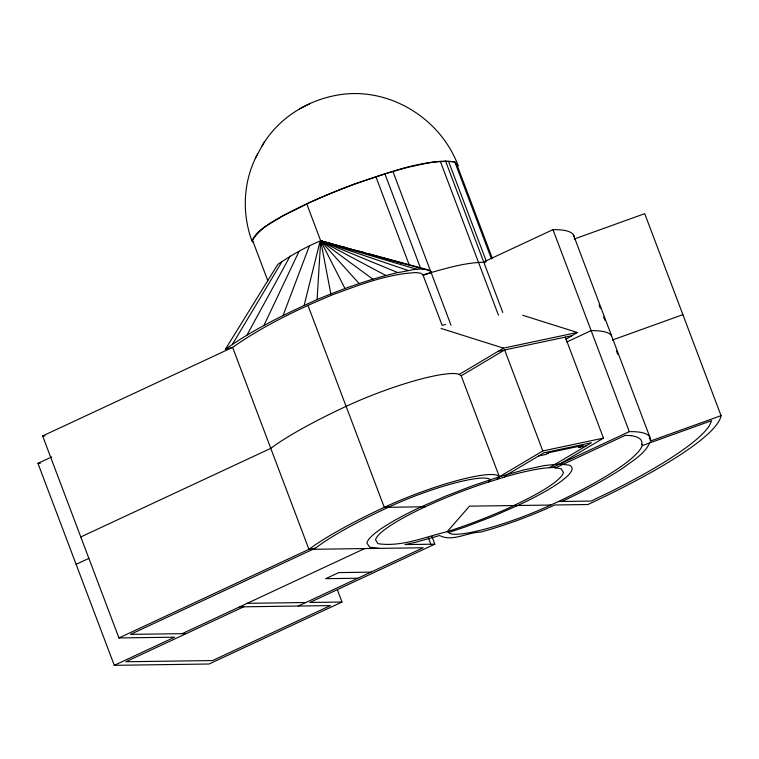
<?xml version="1.0" encoding="UTF-8"?>
<svg xmlns="http://www.w3.org/2000/svg" width="759" height="759" viewBox="0 0 759 759"><rect width="100%" height="100%" fill="white"/><g stroke="black" fill="none" stroke-linecap="round" stroke-linejoin="round"><path stroke-width="1.14" d="M304.141 305.384L320.137 240.982C305.26 247.263 291.162 255.261 277.832 264.331L225.404 349.273C253.81 329.074 285.431 313.913 317.091 299.587L320.696 240.821L306.731 203.848C339.823 188.773 374.064 176.135 409.272 166.952C424.234 164.105 439.632 159.01 454.945 162.236L457.544 166.287L492.382 258.496M283.041 315.564L309.539 245.555M257.605 154.049C243.231 180.414 241.561 212.909 251.988 240.964L253.525 242.548M649.657 442.943C644.457 454.205 632.693 460.609 623.205 467.876A193.241 31.897 -20.7 0 1 574.848 495.266L561.992 501.471M263.885 325.526L298.885 251.656M262.016 146.06C277.661 118.935 306.342 100.643 336.939 95.198C387.612 85.805 440.192 117.56 458.028 165.405L457.544 166.287M251.988 240.964C257.424 228.563 271.485 223.535 281.95 216.287C305.346 203.659 329.842 193.27 354.709 183.934C386.976 173.896 420.021 159.238 454.442 161.714L458.028 165.405M246.941 335.127L290.137 256.068M255.176 158.479L264.104 142.237M232.491 344.197L281.874 261.77M488.711 481.927L490.409 479.783L488.796 478.692A74.629 12.315 -20.7 0 0 388.304 507.287L388.238 507.316A184.01 30.369 -20.7 0 0 323.049 542.638L315.251 548.226L130.51 634.372L186.192 633.604M485.713 262.234C464.309 262.234 443.531 269.208 423.048 274.796L422.915 274.711M496.737 479.365L499.365 476.785L542.808 450.95L603.462 438.114L565.303 337.119M504.384 477.06L507.429 474.517L543.985 452.781L591.432 442.744L549.44 467.705A99.979 16.499 -20.7 0 0 505.304 476.785L482.582 483.938A99.979 16.499 -20.7 0 0 436.14 501.917L425.277 506.775A100.264 16.546 -20.7 0 0 375.572 539.953L377.954 543.672C401.549 547.211 424.661 537.04 447.231 531.642A101.222 16.707 -20.7 0 0 508.976 507.913L513.71 505.551A100.264 16.546 -20.7 0 0 563.406 472.373L561.034 468.654L552.476 467.459L549.44 467.705M459.214 374.443L503.473 348.125L577.333 332.489L522.752 315.279M80.786 536.955L270.783 448.351L277.614 443.455A193.241 31.897 -20.7 0 1 346.104 406.35A83.784 13.823 -20.7 0 1 458.92 374.253L461.206 375.79L504.65 349.956L542.808 450.95M565.834 339.33L577.333 332.489M416.444 272.566C387.185 273.895 359.387 284.986 332.176 294.938C297.547 309.368 263.411 325.801 232.615 347.366L42.627 435.96L118.945 637.949L308.941 549.345L315.772 544.45A193.241 31.897 -20.7 0 1 384.272 507.344A83.784 13.823 -20.7 0 1 499.365 476.785L523.757 469.935L544.44 465.552L560.019 463.948L603.462 438.114M310.412 103.347L299.236 109.021M306.731 203.848C288.116 214.417 264.787 221.514 252.462 240.081L267.813 280.697M337.413 589.904L341.996 602.029L209.076 664.011L114.277 665.32L37.95 463.341L51.716 456.918M483.692 261.959L552.979 229.645A193.241 31.897 -20.7 0 1 574.193 236.817M76.109 564.335L88.822 558.406M566.888 341.958L591.147 330.639A193.241 31.897 -20.7 0 1 611.593 335.867M114.277 665.32L174.627 637.181L118.945 637.949M182.169 633.661L364.624 548.577M243.677 606.802L125.842 661.753L212.596 660.548L330.431 605.597L239.654 606.858M552.476 467.459L629.306 431.634A193.241 31.897 -20.7 0 1 650.51 441.026L721.05 415.647L644.723 213.658L574.183 239.047M555.436 467.905L625.274 435.334L631.042 435.619M298.249 606.043L423.209 547.77L312.964 549.288M431.937 536.48L434.841 544.165L309.814 602.475L341.996 602.029M550.673 505.039L469.489 506.158L447.231 531.642L450.182 533.624A74.629 12.315 -20.7 0 0 550.673 505.039L558.548 501.519A185.063 30.54 -20.7 0 0 640.672 448.74L642.247 445.77L641.943 444.11M317.091 299.587C343.229 288.543 370.088 278.98 397.763 272.566C408.437 271.352 421.027 265.935 431.093 271.57L431.103 272.528L423.949 275.156M612.342 340.041L682.891 314.653M642.218 445.618L711.638 420.638L709.342 425.827A259.407 42.817 -20.7 0 1 610.919 491.538L591.176 501.063L558.548 501.519M422.915 274.843L442.127 325.288L445.561 324.567M448.569 532.543L466.035 526.689L492.686 516.443L517.761 505.494A109.467 18.064 -20.7 0 0 569.43 465.21L560.019 463.948M225.404 349.273L232.615 347.366L308.941 549.345L315.251 548.226M498.046 351.351L571.906 335.725M538.558 456.007L546.063 454.423L548.586 452.924L547.011 453.256L547.495 452.962L583.073 445.438L578.491 447.554L585.995 445.969M42.627 435.96L44.99 435.932M37.95 463.341L40.322 463.303M307.945 305.355L384.272 507.344L425.277 506.775M434.841 544.165L404.889 544.582L415.23 542.391L439.613 535.541C452.525 542.116 467.193 532.325 480.684 532.078A83.784 13.823 -20.7 0 0 554.715 504.982L587.921 504.526A268.553 44.326 -20.7 0 0 721.05 415.647M370.942 572.144L338.761 572.59L325.696 578.681L357.878 578.235M247.197 603.339L305.792 602.523M384.272 507.344L388.238 507.316M378.959 548.377L369.548 547.116L366.948 543.055A109.467 18.064 -20.7 0 1 421.217 506.832L446.292 495.883L472.952 485.627L499.365 476.785L461.206 375.79M416.226 272.528L420.761 273.259L423.048 274.796M330.848 293.904L320.696 240.821L330.004 243.326M342.328 246.656L344.567 247.263M359.121 251.191L363.608 252.396M368.087 253.601L428.693 269.957M344.975 288.515L320.696 240.821L403.873 263.781M359.102 283.562L320.696 240.821L423.93 269.189M372.849 279.179L320.696 240.821L417.052 269.379M441.093 328.448L503.473 348.125M385.857 275.479L320.696 240.821L325.99 242.538M397.763 272.566L320.696 240.821L332.945 244.882M320.696 240.821L408.257 270.517M573.434 234.873L649.751 436.852M599.069 304.909L600.312 308.201M603.633 316.987L604.876 320.279M616.498 351.019L617.741 354.311M649.268 437.734L650.51 441.026M552.979 229.645L629.306 431.634M454.945 162.236L491.443 258.838M448.56 161.373L486.31 261.267M445.533 160.965L502.781 312.452M440.381 161.496L498.454 315.184M392.944 171.543L451.017 325.222M384.879 173.802L420.552 268.212M375.923 176.8L409.405 265.403M428.332 537.638L430.818 544.222M630.9 435.666A184.01 30.369 -20.7 0 1 641.801 444.148"/></g></svg>
